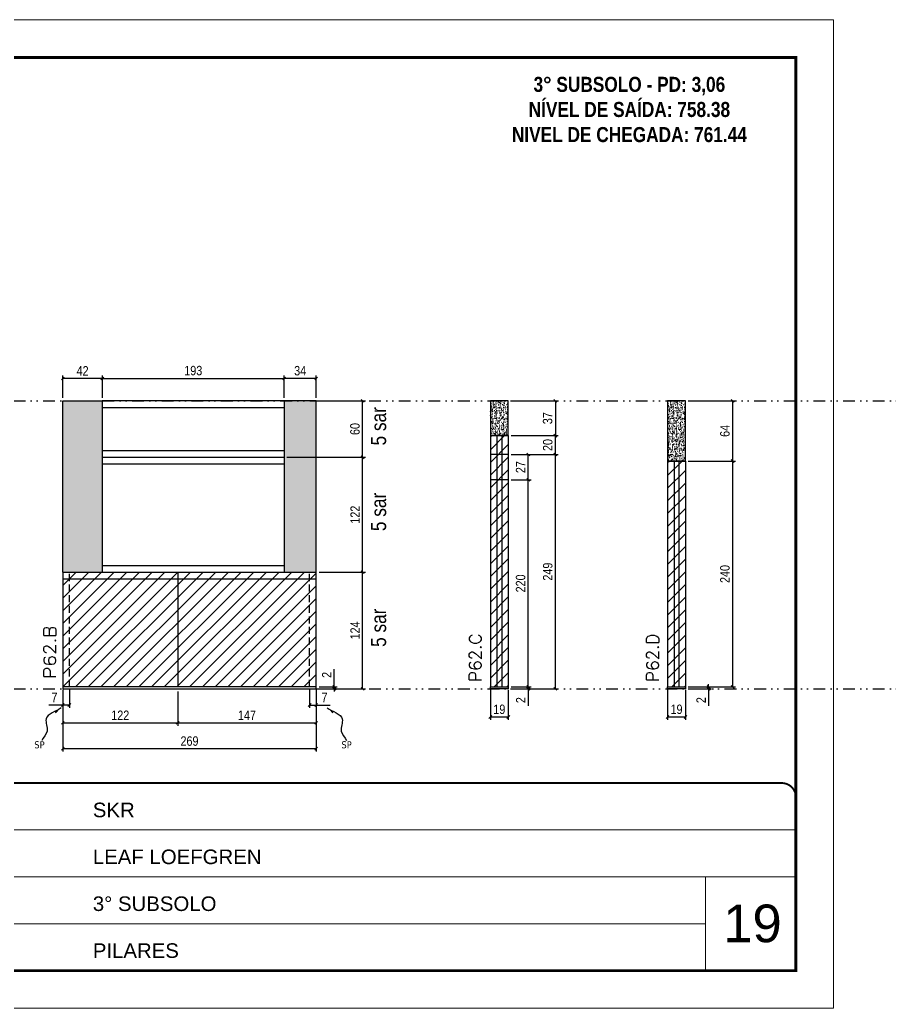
# Model space of a CAD drawing. Header units: millimetres. Extents: x 13777 to 27878, y -21631 to 6985.
# Drawn here: x 18218 to 19142, y 1340 to 2390 of the extents above; entities that cross this region are included whole.
import ezdxf

# ---------------------------------------------------------------- set-up
doc = ezdxf.new("R2010")
doc.units = ezdxf.units.MM
for name, pattern in [('CONTINUO', [0]), ('DASHED', [0.75, 0.5, -0.25]), ('DIVIDE2', [0.625, 0.25, -0.125, 0, -0.125, 0, -0.125]), ('HIDDEN', [0.375, 0.25, -0.125])]:
    doc.linetypes.add(name, pattern=pattern)
for name, color, linetype, lineweight in [('CARIMBO', 255, 'Continuous', 9), ('Folhas', 255, 'Continuous', 9), ('Hachura', 251, 'Continuous', 9), ('SARRAFO DE PRESSAO', 251, 'DASHED', 9), ('Texto Seção', 7, 'Continuous', 15)]:
    doc.layers.add(name, color=color, linetype=linetype, lineweight=lineweight)
for name, color, linetype in [('COTA', 241, 'Continuous'), ('NOMENCLATURA', 7, 'Continuous'), ('Nível', 160, 'Continuous'), ('Painéis', 200, 'Continuous'), ('SARR_2.2x7', 40, 'Continuous'), ('Sarrafo de Pressão', 42, 'HIDDEN'), ('texto', 7, 'Continuous')]:
    doc.layers.add(name, color=color, linetype=linetype)
doc.styles.add('ARIAL', font='arial.ttf')
doc.styles.add('ARIAL_NARROW', font='ARIALN.TTF', dxfattribs={"height": 0.2})
doc.styles.add('COTA TECNICA', font='techl___.ttf', dxfattribs={"height": 10})
doc.styles.add('COTA TECNICA-50', font='techl___.ttf', dxfattribs={"height": 10})
doc.styles.add('REGUA-120', font='ROMANS.shx', dxfattribs={"height": 15})
doc.styles.add('ROMANC', font='techb___.ttf', dxfattribs={"height": 2.5})
doc.styles.get("Standard").update_dxf_attribs({"font": 'arial.ttf'})
doc.styles.add('Tecnologia', font='')
doc.styles.get('Tecnologia').set_extended_font_data('Forgotten Futurist')
doc.dimstyles.new('COTA PAINEL-50', dxfattribs={"dimtxt": 10, "dimasz": 3, "dimexe": 3, "dimexo": 3, "dimgap": 3, "dimtad": 1, "dimdec": 1, "dimzin": 12, "dimdsep": 46, "dimtxsty": 'COTA TECNICA-50', "dimblk1": 'OBLIQUE', "dimblk2": 'OBLIQUE', "dimsah": 1, "dimcen": 0.9, "dimclrd": 4, "dimclre": 4, "dimclrt": 240, "dimadec": 1, "dimazin": 3, "dimtfac": 1, "dimtdec": 1, "dimtmove": 0, "dimatfit": 3, "dimfxl": 1, "dimtolj": 1, "dimtzin": 12, "dimarcsym": 0})
doc.dimstyles.new('PAINEL', dxfattribs={"dimtxt": 10, "dimasz": 3, "dimexe": 3, "dimexo": 3, "dimgap": 3, "dimtad": 1, "dimdec": 1, "dimzin": 12, "dimdsep": 46, "dimtxsty": 'COTA TECNICA', "dimblk1": 'OBLIQUE', "dimblk2": 'OBLIQUE', "dimsah": 1, "dimcen": 0.9, "dimclrd": 4, "dimclre": 4, "dimclrt": 240, "dimadec": 1, "dimazin": 3, "dimtfac": 1, "dimtdec": 1, "dimtmove": 0, "dimatfit": 3, "dimfxl": 1, "dimtolj": 1, "dimtzin": 12, "dimarcsym": 0})
doc.dimstyles.get("Standard").update_dxf_attribs({"dimtxt": 0.18, "dimasz": 0.18, "dimexe": 0.18, "dimexo": 0.0625, "dimgap": 0.09, "dimtad": 0, "dimtih": 1, "dimtoh": 1, "dimdec": 4, "dimzin": 0, "dimdsep": 46, "dimtxsty": 'Standard', "dimcen": 0.09, "dimadec": 0, "dimazin": 0, "dimtfac": 1, "dimtdec": 4, "dimtofl": 0, "dimtmove": 0, "dimatfit": 3, "dimfxl": 1, "dimtolj": 1, "dimtzin": 0, "dimarcsym": 0})

# ---------------------------------------------------------------- blocks, each defined once
blk = doc.blocks.new('9999999999')
at = {"color": 30, "linetype": 'CONTINUO'}
for p, q in [((98564.6, 34230.2), (98564.6, 34429.4)), ((98564.6, 34379.6), (99584, 34379.6)), ((98564.6, 34329.8), (99488, 34329.8)), ((99584, 34329.8), (99488, 34329.8)), ((99488, 34329.8), (99488, 34230.2)), ((98564.6, 34280), (99488, 34280))]:
    blk.add_line(p, q, dxfattribs=at)
at = {"color": 30, "linetype": 'CONTINUO', "const_width": 2}
blk.add_lwpolyline([(99584, 34230.2), (99584, 34414.4, 0.414214), (99569, 34429.4), (98229, 34429.4, 0.414214), (98214, 34414.4), (98214, 34245.2, 0.414214), (98229, 34230.2), (99584, 34230.2)], format="xyb", dxfattribs=at)
at = {"layer": 'Folhas'}
blk.add_lwpolyline([(98139, 34190.2), (99624, 34190.2), (99624, 35240.2), (98139, 35240.2)], close=True, dxfattribs=at)
at = {"layer": 'Folhas', "color": 30, "const_width": 3}
blk.add_lwpolyline([(98214, 34230.2), (99584, 34230.2), (99584, 35200.2), (98214, 35200.2)], close=True, dxfattribs=at)
at = {"color": 7, "linetype": 'Continuous', "ltscale": 5, "style": 'ARIAL'}
for s, height, p in [('SKR', 15.48, (98837.7, 34393.1)), ('LEAF LOEFGREN', 15.483, (98837.7, 34343.3)), ('3° SUBSOLO', 15.48, (98837.7, 34293.5)), ('NOVA SISTEMAS CONSTRUTIVOS', 11.059, (98263.2, 34267.2)), ('PILARES', 15.48, (98837.7, 34243.7))]:
    blk.add_text(s, height=height, dxfattribs=at).set_placement(p)
at = {"layer": 'Folhas', "color": 7, "style": 'Tecnologia', "width": 1.5}
for s, p in [('CLIENTE:', (98573.7, 34397.2)), ('OBRA:', (98573.7, 34347.3)), ('PAVIMENTO:', (98573.7, 34297.5)), ('PROJETO:', (98573.7, 34247.7))]:
    blk.add_text(s, height=14, dxfattribs=at).set_placement(p)
blk = doc.blocks.new('_Oblique')
at = {"color": 0, "linetype": 'ByBlock', "lineweight": -2}
blk.add_line((-0.5, -0.5), (0.5, 0.5), dxfattribs=at)
blk = doc.blocks.new('*D1375')
at = {"layer": 'COTA', "color": 4, "lineweight": -2, "transparency": 16777216}
for p, q in [((18263.8, 1678.7), (18263.8, 1613.1)), ((18532.8, 1678.7), (18532.8, 1613.1)), ((18532.8, 1616.1), (18263.8, 1616.1))]:
    blk.add_line(p, q, dxfattribs=at)
at = {"layer": 'Defpoints', "color": 0, "transparency": 16777216}
for p in [(18263.8, 1681.7), (18532.8, 1681.7), (18263.8, 1616.1)]:
    blk.add_point(p, dxfattribs=at)
at = {"layer": 'COTA', "color": 4, "lineweight": -2, "transparency": 16777216, "xscale": 3, "yscale": 3, "zscale": 3, "rotation": 180}
blk.add_blockref('_Oblique', (18263.8, 1616.1), dxfattribs=at)
at = {"layer": 'COTA', "color": 4, "lineweight": -2, "transparency": 16777216, "xscale": 3, "yscale": 3, "zscale": 3}
blk.add_blockref('_Oblique', (18532.8, 1616.1), dxfattribs=at)
at = {"layer": 'COTA', "color": 240, "transparency": 16777216, "insert": (18398.3, 1624.2), "char_height": 10, "attachment_point": 5, "style": 'COTA TECNICA'}
blk.add_mtext('\\A1;269', dxfattribs=at)
blk = doc.blocks.new('*D1376')
at = {"layer": 'COTA', "color": 4, "lineweight": -2, "transparency": 16777216}
for p, q in [((18525.8, 1678.7), (18525.8, 1659.5)), ((18532.8, 1676.7), (18532.8, 1659.5)), ((18525.8, 1662.5), (18532.8, 1662.5)), ((18532.8, 1662.5), (18547.5, 1662.5))]:
    blk.add_line(p, q, dxfattribs=at)
at = {"layer": 'Defpoints', "color": 0, "transparency": 16777216}
for p in [(18525.8, 1681.7), (18532.8, 1679.7), (18532.8, 1662.5)]:
    blk.add_point(p, dxfattribs=at)
at = {"layer": 'COTA', "color": 4, "lineweight": -2, "transparency": 16777216, "xscale": 3, "yscale": 3, "zscale": 3, "rotation": 180}
blk.add_blockref('_Oblique', (18525.8, 1662.5), dxfattribs=at)
at = {"layer": 'COTA', "color": 4, "lineweight": -2, "transparency": 16777216, "xscale": 3, "yscale": 3, "zscale": 3}
blk.add_blockref('_Oblique', (18532.8, 1662.5), dxfattribs=at)
at = {"layer": 'COTA', "color": 240, "transparency": 16777216, "insert": (18541.6, 1670.5), "char_height": 10, "attachment_point": 5, "style": 'COTA TECNICA-50'}
blk.add_mtext('\\A1;7', dxfattribs=at)
blk = doc.blocks.new('*D1377')
at = {"layer": 'COTA', "color": 4, "lineweight": -2, "transparency": 16777216}
for p, q in [((18263.8, 1676.7), (18263.8, 1659.5)), ((18270.8, 1678.7), (18270.8, 1659.5)), ((18263.8, 1662.5), (18249, 1662.5)), ((18270.8, 1662.5), (18263.8, 1662.5))]:
    blk.add_line(p, q, dxfattribs=at)
at = {"layer": 'Defpoints', "color": 0, "transparency": 16777216}
for p in [(18270.8, 1681.7), (18263.8, 1679.7), (18263.8, 1662.5)]:
    blk.add_point(p, dxfattribs=at)
at = {"layer": 'COTA', "color": 4, "lineweight": -2, "transparency": 16777216, "xscale": 3, "yscale": 3, "zscale": 3, "rotation": 180}
blk.add_blockref('_Oblique', (18263.8, 1662.5), dxfattribs=at)
at = {"layer": 'COTA', "color": 4, "lineweight": -2, "transparency": 16777216, "xscale": 3, "yscale": 3, "zscale": 3}
blk.add_blockref('_Oblique', (18270.8, 1662.5), dxfattribs=at)
at = {"layer": 'COTA', "color": 240, "transparency": 16777216, "insert": (18254.9, 1670.5), "char_height": 10, "attachment_point": 5, "style": 'COTA TECNICA-50'}
blk.add_mtext('\\A1;7', dxfattribs=at)
blk = doc.blocks.new('*D1378')
at = {"layer": 'COTA', "color": 4, "lineweight": -2, "transparency": 16777216}
for p, q in [((18552, 1681.7), (18552, 1700.5)), ((18535.8, 1681.7), (18555, 1681.7)), ((18552, 1679.7), (18552, 1681.7)), ((18535.8, 1679.7), (18555, 1679.7)), ((18552, 1679.7), (18552, 1676.7))]:
    blk.add_line(p, q, dxfattribs=at)
at = {"layer": 'Defpoints', "color": 0, "transparency": 16777216}
for p in [(18532.8, 1681.7), (18532.8, 1679.7), (18552, 1679.7)]:
    blk.add_point(p, dxfattribs=at)
at = {"layer": 'COTA', "color": 4, "lineweight": -2, "transparency": 16777216, "xscale": 3, "yscale": 3, "zscale": 3}
for p, rotation in [((18552, 1681.7), 270), ((18552, 1679.7), 90)]:
    blk.add_blockref('_Oblique', p, dxfattribs=dict(at, rotation=rotation))
at = {"layer": 'COTA', "color": 240, "transparency": 16777216, "insert": (18544, 1694.5), "char_height": 10, "attachment_point": 5, "rotation": 90, "style": 'COTA TECNICA-50'}
blk.add_mtext('\\A1;2', dxfattribs=at)
blk = doc.blocks.new('*D1392')
at = {"layer": 'COTA', "color": 4, "linetype": 'ByBlock', "lineweight": -2, "transparency": 16777216}
for p, q in [((18535.8, 1803.7), (18585.1, 1803.7)), ((18582.1, 1679.7), (18582.1, 1803.7)), ((18535.8, 1679.7), (18585.1, 1679.7))]:
    blk.add_line(p, q, dxfattribs=at)
at = {"layer": 'Defpoints', "color": 0, "linetype": 'ByBlock', "transparency": 16777216}
for p in [(18532.8, 1803.7), (18582.1, 1803.7), (18532.8, 1679.7)]:
    blk.add_point(p, dxfattribs=at)
at = {"layer": 'COTA', "color": 4, "linetype": 'ByBlock', "lineweight": -2, "transparency": 16777216, "xscale": 3, "yscale": 3, "zscale": 3}
for p, rotation in [((18582.1, 1803.7), 90), ((18582.1, 1679.7), 270)]:
    blk.add_blockref('_Oblique', p, dxfattribs=dict(at, rotation=rotation))
at = {"layer": 'COTA', "color": 240, "linetype": 'ByBlock', "transparency": 16777216, "insert": (18574.1, 1741.7), "char_height": 10, "attachment_point": 5, "rotation": 90, "style": 'COTA TECNICA'}
blk.add_mtext('\\A1;124', dxfattribs=at)
blk = doc.blocks.new('*D1393')
at = {"layer": 'COTA', "color": 4, "linetype": 'ByBlock', "lineweight": -2, "transparency": 16777216}
for p, q in [((18535.8, 1803.7), (18585.1, 1803.7)), ((18582.1, 1679.7), (18582.1, 1803.7)), ((18535.8, 1679.7), (18585.1, 1679.7))]:
    blk.add_line(p, q, dxfattribs=at)
at = {"layer": 'Defpoints', "color": 0, "linetype": 'ByBlock', "transparency": 16777216}
for p in [(18532.8, 1803.7), (18582.1, 1803.7), (18532.8, 1679.7)]:
    blk.add_point(p, dxfattribs=at)
at = {"layer": 'COTA', "color": 4, "linetype": 'ByBlock', "lineweight": -2, "transparency": 16777216, "xscale": 3, "yscale": 3, "zscale": 3}
for p, rotation in [((18582.1, 1803.7), 90), ((18582.1, 1679.7), 270)]:
    blk.add_blockref('_Oblique', p, dxfattribs=dict(at, rotation=rotation))
at = {"layer": 'COTA', "color": 240, "linetype": 'ByBlock', "transparency": 16777216, "insert": (18574.1, 1741.7), "char_height": 10, "attachment_point": 5, "rotation": 90, "style": 'COTA TECNICA'}
blk.add_mtext('\\A1;124', dxfattribs=at)
blk = doc.blocks.new('*D1394')
at = {"layer": 'COTA', "color": 4, "lineweight": -2, "transparency": 16777216}
for p, q in [((18385.8, 1676.7), (18385.8, 1640.5)), ((18532.8, 1676.7), (18532.8, 1640.5)), ((18385.8, 1643.5), (18532.8, 1643.5))]:
    blk.add_line(p, q, dxfattribs=at)
at = {"layer": 'Defpoints', "color": 0, "transparency": 16777216}
for p in [(18385.8, 1679.7), (18532.8, 1679.7), (18532.8, 1643.5)]:
    blk.add_point(p, dxfattribs=at)
at = {"layer": 'COTA', "color": 4, "lineweight": -2, "transparency": 16777216, "xscale": 3, "yscale": 3, "zscale": 3, "rotation": 180}
blk.add_blockref('_Oblique', (18385.8, 1643.5), dxfattribs=at)
at = {"layer": 'COTA', "color": 4, "lineweight": -2, "transparency": 16777216, "xscale": 3, "yscale": 3, "zscale": 3}
blk.add_blockref('_Oblique', (18532.8, 1643.5), dxfattribs=at)
at = {"layer": 'COTA', "color": 240, "transparency": 16777216, "insert": (18459.3, 1651.6), "char_height": 10, "attachment_point": 5, "style": 'COTA TECNICA'}
blk.add_mtext('\\A1;147', dxfattribs=at)
blk = doc.blocks.new('*D1395')
at = {"layer": 'COTA', "color": 4, "lineweight": -2, "transparency": 16777216}
for p, q in [((18263.8, 1676.7), (18263.8, 1640.5)), ((18385.8, 1676.7), (18385.8, 1640.5)), ((18263.8, 1643.5), (18385.8, 1643.5))]:
    blk.add_line(p, q, dxfattribs=at)
at = {"layer": 'Defpoints', "color": 0, "transparency": 16777216}
for p in [(18263.8, 1679.7), (18385.8, 1679.7), (18385.8, 1643.5)]:
    blk.add_point(p, dxfattribs=at)
at = {"layer": 'COTA', "color": 4, "lineweight": -2, "transparency": 16777216, "xscale": 3, "yscale": 3, "zscale": 3, "rotation": 180}
blk.add_blockref('_Oblique', (18263.8, 1643.5), dxfattribs=at)
at = {"layer": 'COTA', "color": 4, "lineweight": -2, "transparency": 16777216, "xscale": 3, "yscale": 3, "zscale": 3}
blk.add_blockref('_Oblique', (18385.8, 1643.5), dxfattribs=at)
at = {"layer": 'COTA', "color": 240, "transparency": 16777216, "insert": (18324.8, 1651.6), "char_height": 10, "attachment_point": 5, "style": 'COTA TECNICA'}
blk.add_mtext('\\A1;122', dxfattribs=at)
blk = doc.blocks.new('*D1379')
at = {"layer": 'COTA', "color": 4, "lineweight": -2, "transparency": 16777216}
for p, q in [((18717.7, 1678.7), (18717.7, 1646.8)), ((18736.7, 1678.7), (18736.7, 1646.8)), ((18717.7, 1649.8), (18736.7, 1649.8))]:
    blk.add_line(p, q, dxfattribs=at)
at = {"layer": 'Defpoints', "color": 0, "transparency": 16777216}
for p in [(18717.7, 1681.7), (18736.7, 1681.7), (18736.7, 1649.8)]:
    blk.add_point(p, dxfattribs=at)
at = {"layer": 'COTA', "color": 4, "lineweight": -2, "transparency": 16777216, "xscale": 3, "yscale": 3, "zscale": 3, "rotation": 180}
blk.add_blockref('_Oblique', (18717.7, 1649.8), dxfattribs=at)
at = {"layer": 'COTA', "color": 4, "lineweight": -2, "transparency": 16777216, "xscale": 3, "yscale": 3, "zscale": 3}
blk.add_blockref('_Oblique', (18736.7, 1649.8), dxfattribs=at)
at = {"layer": 'COTA', "color": 240, "transparency": 16777216, "insert": (18727.2, 1657.9), "char_height": 10, "attachment_point": 5, "style": 'COTA TECNICA'}
blk.add_mtext('\\A1;19', dxfattribs=at)
blk = doc.blocks.new('*D1380')
at = {"layer": 'COTA', "color": 4, "lineweight": -2, "transparency": 16777216}
for p, q in [((18739.7, 1681.7), (18760.9, 1681.7)), ((18757.9, 1681.7), (18757.9, 1684.7)), ((18757.9, 1681.7), (18757.9, 1679.7)), ((18739.7, 1679.7), (18760.9, 1679.7)), ((18757.9, 1679.7), (18757.9, 1661.6))]:
    blk.add_line(p, q, dxfattribs=at)
at = {"layer": 'Defpoints', "color": 0, "transparency": 16777216}
for p in [(18736.7, 1681.7), (18757.9, 1681.7), (18736.7, 1679.7)]:
    blk.add_point(p, dxfattribs=at)
at = {"layer": 'COTA', "color": 4, "lineweight": -2, "transparency": 16777216, "xscale": 3, "yscale": 3, "zscale": 3}
for p, rotation in [((18757.9, 1681.7), 270), ((18757.9, 1679.7), 90)]:
    blk.add_blockref('_Oblique', p, dxfattribs=dict(at, rotation=rotation))
at = {"layer": 'COTA', "color": 240, "transparency": 16777216, "insert": (18749.9, 1667.7), "char_height": 10, "attachment_point": 5, "rotation": 90, "style": 'COTA TECNICA-50'}
blk.add_mtext('\\A1;2', dxfattribs=at)
blk = doc.blocks.new('*D1396')
at = {"layer": 'COTA', "color": 4, "linetype": 'ByBlock', "lineweight": -2, "transparency": 16777216}
for p, q in [((18739.7, 1985.7), (18789.7, 1985.7)), ((18786.7, 1985.7), (18786.7, 1948.7)), ((18739.7, 1948.7), (18789.7, 1948.7))]:
    blk.add_line(p, q, dxfattribs=at)
at = {"layer": 'Defpoints', "color": 0, "linetype": 'ByBlock', "transparency": 16777216}
for p in [(18736.7, 1985.7), (18736.7, 1948.7), (18786.7, 1948.7)]:
    blk.add_point(p, dxfattribs=at)
at = {"layer": 'COTA', "color": 4, "linetype": 'ByBlock', "lineweight": -2, "transparency": 16777216, "xscale": 3, "yscale": 3, "zscale": 3}
for p, rotation in [((18786.7, 1985.7), 90), ((18786.7, 1948.7), 270)]:
    blk.add_blockref('_Oblique', p, dxfattribs=dict(at, rotation=rotation))
at = {"layer": 'COTA', "color": 240, "linetype": 'ByBlock', "transparency": 16777216, "insert": (18778.5, 1967.2), "char_height": 10, "attachment_point": 5, "rotation": 90, "style": 'COTA TECNICA'}
blk.add_mtext('\\A1;37', dxfattribs=at)
blk = doc.blocks.new('*D1381')
at = {"layer": 'COTA', "color": 4, "lineweight": -2, "transparency": 16777216}
for p, q in [((18739.7, 1928.7), (18789.7, 1928.7)), ((18786.7, 1679.7), (18786.7, 1928.7)), ((18739.7, 1679.7), (18789.7, 1679.7))]:
    blk.add_line(p, q, dxfattribs=at)
at = {"layer": 'Defpoints', "color": 0, "transparency": 16777216}
for p in [(18736.7, 1928.7), (18786.7, 1928.7), (18736.7, 1679.7)]:
    blk.add_point(p, dxfattribs=at)
at = {"layer": 'COTA', "color": 4, "lineweight": -2, "transparency": 16777216, "xscale": 3, "yscale": 3, "zscale": 3}
for p, rotation in [((18786.7, 1928.7), 90), ((18786.7, 1679.7), 270)]:
    blk.add_blockref('_Oblique', p, dxfattribs=dict(at, rotation=rotation))
at = {"layer": 'COTA', "color": 240, "transparency": 16777216, "insert": (18778.6, 1804.2), "char_height": 10, "attachment_point": 5, "rotation": 90, "style": 'COTA TECNICA-50'}
blk.add_mtext('\\A1;249', dxfattribs=at)
blk = doc.blocks.new('*D1382')
at = {"layer": 'COTA', "color": 4, "lineweight": -2, "transparency": 16777216}
for p, q in [((18905.8, 1678.7), (18905.8, 1646.8)), ((18924.8, 1678.7), (18924.8, 1646.8)), ((18905.8, 1649.8), (18924.8, 1649.8))]:
    blk.add_line(p, q, dxfattribs=at)
at = {"layer": 'Defpoints', "color": 0, "transparency": 16777216}
for p in [(18905.8, 1681.7), (18924.8, 1681.7), (18924.8, 1649.8)]:
    blk.add_point(p, dxfattribs=at)
at = {"layer": 'COTA', "color": 4, "lineweight": -2, "transparency": 16777216, "xscale": 3, "yscale": 3, "zscale": 3, "rotation": 180}
blk.add_blockref('_Oblique', (18905.8, 1649.8), dxfattribs=at)
at = {"layer": 'COTA', "color": 4, "lineweight": -2, "transparency": 16777216, "xscale": 3, "yscale": 3, "zscale": 3}
blk.add_blockref('_Oblique', (18924.8, 1649.8), dxfattribs=at)
at = {"layer": 'COTA', "color": 240, "transparency": 16777216, "insert": (18915.3, 1657.9), "char_height": 10, "attachment_point": 5, "style": 'COTA TECNICA'}
blk.add_mtext('\\A1;19', dxfattribs=at)
blk = doc.blocks.new('*D1383')
at = {"layer": 'COTA', "color": 4, "lineweight": -2, "transparency": 16777216}
for p, q in [((18927.8, 1681.7), (18952.4, 1681.7)), ((18949.4, 1681.7), (18949.4, 1684.7)), ((18949.4, 1681.7), (18949.4, 1679.7)), ((18927.8, 1679.7), (18952.4, 1679.7)), ((18949.4, 1679.7), (18949.4, 1661.6))]:
    blk.add_line(p, q, dxfattribs=at)
at = {"layer": 'Defpoints', "color": 0, "transparency": 16777216}
for p in [(18924.8, 1681.7), (18949.4, 1681.7), (18924.8, 1679.7)]:
    blk.add_point(p, dxfattribs=at)
at = {"layer": 'COTA', "color": 4, "lineweight": -2, "transparency": 16777216, "xscale": 3, "yscale": 3, "zscale": 3}
for p, rotation in [((18949.4, 1681.7), 270), ((18949.4, 1679.7), 90)]:
    blk.add_blockref('_Oblique', p, dxfattribs=dict(at, rotation=rotation))
at = {"layer": 'COTA', "color": 240, "transparency": 16777216, "insert": (18941.4, 1667.7), "char_height": 10, "attachment_point": 5, "rotation": 90, "style": 'COTA TECNICA-50'}
blk.add_mtext('\\A1;2', dxfattribs=at)
blk = doc.blocks.new('*D1397')
at = {"layer": 'COTA', "color": 4, "linetype": 'ByBlock', "lineweight": -2, "transparency": 16777216}
for p, q in [((18927.8, 1985.7), (18977.8, 1985.7)), ((18974.8, 1985.7), (18974.8, 1921.7)), ((18927.8, 1921.7), (18977.8, 1921.7))]:
    blk.add_line(p, q, dxfattribs=at)
at = {"layer": 'Defpoints', "color": 0, "linetype": 'ByBlock', "transparency": 16777216}
for p in [(18924.8, 1985.7), (18924.8, 1921.7), (18974.8, 1921.7)]:
    blk.add_point(p, dxfattribs=at)
at = {"layer": 'COTA', "color": 4, "linetype": 'ByBlock', "lineweight": -2, "transparency": 16777216, "xscale": 3, "yscale": 3, "zscale": 3}
for p, rotation in [((18974.8, 1985.7), 90), ((18974.8, 1921.7), 270)]:
    blk.add_blockref('_Oblique', p, dxfattribs=dict(at, rotation=rotation))
at = {"layer": 'COTA', "color": 240, "linetype": 'ByBlock', "transparency": 16777216, "insert": (18966.7, 1953.7), "char_height": 10, "attachment_point": 5, "rotation": 90, "style": 'COTA TECNICA'}
blk.add_mtext('\\A1;64', dxfattribs=at)
blk = doc.blocks.new('*D1398')
at = {"layer": 'COTA', "color": 4, "lineweight": -2, "transparency": 16777216}
for p, q in [((18927.8, 1921.7), (18977.8, 1921.7)), ((18974.8, 1921.7), (18974.8, 1681.7)), ((18927.8, 1681.7), (18977.8, 1681.7))]:
    blk.add_line(p, q, dxfattribs=at)
at = {"layer": 'Defpoints', "color": 0, "transparency": 16777216}
for p in [(18924.8, 1921.7), (18924.8, 1681.7), (18974.8, 1681.7)]:
    blk.add_point(p, dxfattribs=at)
at = {"layer": 'COTA', "color": 4, "lineweight": -2, "transparency": 16777216, "xscale": 3, "yscale": 3, "zscale": 3}
for p, rotation in [((18974.8, 1921.7), 90), ((18974.8, 1681.7), 270)]:
    blk.add_blockref('_Oblique', p, dxfattribs=dict(at, rotation=rotation))
at = {"layer": 'COTA', "color": 240, "transparency": 16777216, "insert": (18966.7, 1801.7), "char_height": 10, "attachment_point": 5, "rotation": 90, "style": 'COTA TECNICA'}
blk.add_mtext('\\A1;240', dxfattribs=at)
blk = doc.blocks.new('*D1402')
at = {"layer": 'COTA', "color": 4, "lineweight": -2, "transparency": 16777216}
for p, q in [((18501.8, 1925.7), (18585.1, 1925.7)), ((18582.1, 1803.7), (18582.1, 1925.7)), ((18535.8, 1803.7), (18585.1, 1803.7))]:
    blk.add_line(p, q, dxfattribs=at)
at = {"layer": 'Defpoints', "color": 0, "transparency": 16777216}
for p in [(18498.8, 1925.7), (18582.1, 1925.7), (18532.8, 1803.7)]:
    blk.add_point(p, dxfattribs=at)
at = {"layer": 'COTA', "color": 4, "lineweight": -2, "transparency": 16777216, "xscale": 3, "yscale": 3, "zscale": 3}
for p, rotation in [((18582.1, 1925.7), 90), ((18582.1, 1803.7), 270)]:
    blk.add_blockref('_Oblique', p, dxfattribs=dict(at, rotation=rotation))
at = {"layer": 'COTA', "color": 240, "transparency": 16777216, "insert": (18574.1, 1864.7), "char_height": 10, "attachment_point": 5, "rotation": 90, "style": 'COTA TECNICA'}
blk.add_mtext('\\A1;122', dxfattribs=at)
blk = doc.blocks.new('*D1403')
at = {"layer": 'COTA', "color": 4, "lineweight": -2, "transparency": 16777216}
for p, q in [((18535.8, 1985.7), (18585.1, 1985.7)), ((18582.1, 1925.7), (18582.1, 1985.7)), ((18501.8, 1925.7), (18585.1, 1925.7))]:
    blk.add_line(p, q, dxfattribs=at)
at = {"layer": 'Defpoints', "color": 0, "transparency": 16777216}
for p in [(18532.8, 1985.7), (18582.1, 1985.7), (18498.8, 1925.7)]:
    blk.add_point(p, dxfattribs=at)
at = {"layer": 'COTA', "color": 4, "lineweight": -2, "transparency": 16777216, "xscale": 3, "yscale": 3, "zscale": 3}
for p, rotation in [((18582.1, 1985.7), 90), ((18582.1, 1925.7), 270)]:
    blk.add_blockref('_Oblique', p, dxfattribs=dict(at, rotation=rotation))
at = {"layer": 'COTA', "color": 240, "transparency": 16777216, "insert": (18574, 1955.7), "char_height": 10, "attachment_point": 5, "rotation": 90, "style": 'COTA TECNICA'}
blk.add_mtext('\\A1;60', dxfattribs=at)
blk = doc.blocks.new('*D1404')
at = {"layer": 'COTA', "color": 4, "lineweight": -2, "transparency": 16777216}
for p, q in [((18263.8, 1988.7), (18263.8, 2012.4)), ((18305.8, 2009.4), (18263.8, 2009.4)), ((18305.8, 1988.7), (18305.8, 2012.4))]:
    blk.add_line(p, q, dxfattribs=at)
at = {"layer": 'Defpoints', "color": 0, "transparency": 16777216}
for p in [(18263.8, 2009.4), (18263.8, 1985.7), (18305.8, 1985.7)]:
    blk.add_point(p, dxfattribs=at)
at = {"layer": 'COTA', "color": 4, "lineweight": -2, "transparency": 16777216, "xscale": 3, "yscale": 3, "zscale": 3, "rotation": 180}
blk.add_blockref('_Oblique', (18263.8, 2009.4), dxfattribs=at)
at = {"layer": 'COTA', "color": 4, "lineweight": -2, "transparency": 16777216, "xscale": 3, "yscale": 3, "zscale": 3}
blk.add_blockref('_Oblique', (18305.8, 2009.4), dxfattribs=at)
at = {"layer": 'COTA', "color": 240, "transparency": 16777216, "insert": (18284.8, 2017.5), "char_height": 10, "attachment_point": 5, "style": 'COTA TECNICA'}
blk.add_mtext('\\A1;42', dxfattribs=at)
blk = doc.blocks.new('*D1405')
at = {"layer": 'COTA', "color": 4, "lineweight": -2, "transparency": 16777216}
for p, q in [((18305.8, 1988.7), (18305.8, 2012.4)), ((18305.8, 2009.4), (18498.8, 2009.4)), ((18498.8, 1988.7), (18498.8, 2012.4))]:
    blk.add_line(p, q, dxfattribs=at)
at = {"layer": 'Defpoints', "color": 0, "transparency": 16777216}
for p in [(18498.8, 2009.4), (18305.8, 1985.7), (18498.8, 1985.7)]:
    blk.add_point(p, dxfattribs=at)
at = {"layer": 'COTA', "color": 4, "lineweight": -2, "transparency": 16777216, "xscale": 3, "yscale": 3, "zscale": 3, "rotation": 180}
blk.add_blockref('_Oblique', (18305.8, 2009.4), dxfattribs=at)
at = {"layer": 'COTA', "color": 4, "lineweight": -2, "transparency": 16777216, "xscale": 3, "yscale": 3, "zscale": 3}
blk.add_blockref('_Oblique', (18498.8, 2009.4), dxfattribs=at)
at = {"layer": 'COTA', "color": 240, "transparency": 16777216, "insert": (18402.3, 2017.7), "char_height": 10, "attachment_point": 5, "style": 'COTA TECNICA'}
blk.add_mtext('\\A1;193', dxfattribs=at)
blk = doc.blocks.new('*D1406')
at = {"layer": 'COTA', "color": 4, "lineweight": -2, "transparency": 16777216}
for p, q in [((18498.8, 1988.7), (18498.8, 2012.4)), ((18532.8, 2009.4), (18498.8, 2009.4)), ((18532.8, 1988.7), (18532.8, 2012.4))]:
    blk.add_line(p, q, dxfattribs=at)
at = {"layer": 'Defpoints', "color": 0, "transparency": 16777216}
for p in [(18498.8, 2009.4), (18498.8, 1985.7), (18532.8, 1985.7)]:
    blk.add_point(p, dxfattribs=at)
at = {"layer": 'COTA', "color": 4, "lineweight": -2, "transparency": 16777216, "xscale": 3, "yscale": 3, "zscale": 3, "rotation": 180}
blk.add_blockref('_Oblique', (18498.8, 2009.4), dxfattribs=at)
at = {"layer": 'COTA', "color": 4, "lineweight": -2, "transparency": 16777216, "xscale": 3, "yscale": 3, "zscale": 3}
blk.add_blockref('_Oblique', (18532.8, 2009.4), dxfattribs=at)
at = {"layer": 'COTA', "color": 240, "transparency": 16777216, "insert": (18515.8, 2017.6), "char_height": 10, "attachment_point": 5, "style": 'COTA TECNICA'}
blk.add_mtext('\\A1;34', dxfattribs=at)
blk = doc.blocks.new('*D2321')
at = {"layer": 'COTA', "color": 4, "lineweight": -2, "transparency": 16777216}
for p, q in [((18739.7, 1948.7), (18789.7, 1948.7)), ((18786.7, 1928.7), (18786.7, 1948.7)), ((18739.7, 1928.7), (18789.7, 1928.7))]:
    blk.add_line(p, q, dxfattribs=at)
at = {"layer": 'Defpoints', "color": 0, "transparency": 16777216}
for p in [(18736.7, 1948.7), (18786.7, 1948.7), (18736.7, 1928.7)]:
    blk.add_point(p, dxfattribs=at)
at = {"layer": 'COTA', "color": 4, "lineweight": -2, "transparency": 16777216, "xscale": 3, "yscale": 3, "zscale": 3}
for p, rotation in [((18786.7, 1948.7), 90), ((18786.7, 1928.7), 270)]:
    blk.add_blockref('_Oblique', p, dxfattribs=dict(at, rotation=rotation))
at = {"layer": 'COTA', "color": 240, "transparency": 16777216, "insert": (18778.6, 1938.7), "char_height": 10, "attachment_point": 5, "rotation": 90, "style": 'COTA TECNICA'}
blk.add_mtext('\\A1;20', dxfattribs=at)
blk = doc.blocks.new('*D2322')
at = {"layer": 'COTA', "color": 4, "lineweight": -2, "transparency": 16777216}
for p, q in [((18739.7, 1901.7), (18760.9, 1901.7)), ((18757.9, 1681.7), (18757.9, 1901.7)), ((18739.7, 1681.7), (18760.9, 1681.7))]:
    blk.add_line(p, q, dxfattribs=at)
at = {"layer": 'Defpoints', "color": 0, "transparency": 16777216}
for p in [(18736.7, 1901.7), (18757.9, 1901.7), (18736.7, 1681.7)]:
    blk.add_point(p, dxfattribs=at)
at = {"layer": 'COTA', "color": 4, "lineweight": -2, "transparency": 16777216, "xscale": 3, "yscale": 3, "zscale": 3}
for p, rotation in [((18757.9, 1901.7), 90), ((18757.9, 1681.7), 270)]:
    blk.add_blockref('_Oblique', p, dxfattribs=dict(at, rotation=rotation))
at = {"layer": 'COTA', "color": 240, "transparency": 16777216, "insert": (18749.8, 1791.7), "char_height": 10, "attachment_point": 5, "rotation": 90, "style": 'COTA TECNICA'}
blk.add_mtext('\\A1;220', dxfattribs=at)
blk = doc.blocks.new('*D2323')
at = {"layer": 'COTA', "color": 4, "lineweight": -2, "transparency": 16777216}
for p, q in [((18739.7, 1928.7), (18760.9, 1928.7)), ((18757.9, 1901.7), (18757.9, 1928.7)), ((18739.7, 1901.7), (18760.9, 1901.7))]:
    blk.add_line(p, q, dxfattribs=at)
at = {"layer": 'Defpoints', "color": 0, "transparency": 16777216}
for p in [(18736.7, 1928.7), (18757.9, 1928.7), (18736.7, 1901.7)]:
    blk.add_point(p, dxfattribs=at)
at = {"layer": 'COTA', "color": 4, "lineweight": -2, "transparency": 16777216, "xscale": 3, "yscale": 3, "zscale": 3}
for p, rotation in [((18757.9, 1928.7), 90), ((18757.9, 1901.7), 270)]:
    blk.add_blockref('_Oblique', p, dxfattribs=dict(at, rotation=rotation))
at = {"layer": 'COTA', "color": 240, "transparency": 16777216, "insert": (18749.8, 1915.2), "char_height": 10, "attachment_point": 5, "rotation": 90, "style": 'COTA TECNICA'}
blk.add_mtext('\\A1;27', dxfattribs=at)

msp = doc.modelspace()

# ---------------------------------------------------------------- hatches: boundary and pattern name
at = {"layer": 'COTA'}
h = msp.add_hatch(dxfattribs=at)
h.set_pattern_fill('AR-CONC', color=256, scale=0.03)
h.paths.add_polyline_path([(18263.77, 1803.71), (18305.77, 1803.71), (18305.77, 1985.71), (18263.77, 1985.71)])
h.paths.add_polyline_path([(18532.77, 1985.71), (18498.77, 1985.71), (18498.77, 1803.71), (18532.77, 1803.71)])
h = msp.add_hatch(dxfattribs=at)
h.set_pattern_fill('AR-CONC', color=256, scale=0.03)
h.set_pattern_definition([(50, (3034.816, -2327.15), (5.4655401, -0.4781726), [0.5715, -6.2865]), (355, (3034.816, -2327.15), (-1.0573026, 5.7317054), [0.4572, -5.0292175]), (100.451445, (3035.2715, -2327.19), (4.4082374, 5.2535326), [0.4857003, -5.3427073]), (46.1842, (3034.816, -2325.626), (8.1323712, -1.2612698), [0.85725, -9.42975]), (96.63556, (3035.494, -2325.731), (7.122124, 7.4227837), [0.7285507, -8.0140682]), (351.18415, (3034.816, -2325.626), (7.122124, 7.4227837), [0.685799, -7.543792]), (21, (3035.578, -2326.007), (4.5484317, -3.067956), [0.5715, -6.2865]), (326, (3035.578, -2326.007), (1.8540609, 5.525639), [0.4572, -5.0292]), (71.451445, (3035.957, -2326.263), (6.4024926, 2.457683), [0.4857003, -5.3426981]), (37.5, (3034.816, -2327.1502), (0.0926581, 2.53665117), [0, -4.96824, 0, -5.1054, 0, -5.04825]), (7.5, (3034.816, -2327.1502), (2.00458988, 3.00541724), [0, -2.91084, 0, -4.85394, 0, -1.92405]), (327.5, (3033.1168, -2327.1502), (4.06771786, -0.17186232), [0, -1.905, 0, -5.9436, 0, -7.8867]), (317.5, (3032.3548, -2327.1502), (4.44387544, 0.7627947), [0, -2.4765, 0, -3.94716, 0, -5.6007])])
h.paths.add_polyline_path([(18736.68, 1985.71), (18717.68, 1985.71), (18717.68, 1948.71), (18736.68, 1948.71)])
h = msp.add_hatch(dxfattribs=at)
h.set_pattern_fill('AR-CONC', color=256, scale=0.03)
h.set_pattern_definition([(50, (3222.9614, -2327.15), (5.4655401, -0.4781726), [0.5715, -6.2865]), (355, (3222.9614, -2327.15), (-1.0573026, 5.7317054), [0.4572, -5.0292175]), (100.451445, (3223.417, -2327.19), (4.4082374, 5.2535326), [0.4857003, -5.3427073]), (46.1842, (3222.9614, -2325.626), (8.1323712, -1.2612698), [0.85725, -9.42975]), (96.63556, (3223.639, -2325.731), (7.122124, 7.4227837), [0.7285507, -8.0140682]), (351.18415, (3222.961, -2325.626), (7.122124, 7.4227837), [0.685799, -7.543792]), (21, (3223.7234, -2326.007), (4.5484317, -3.067956), [0.5715, -6.2865]), (326, (3223.7234, -2326.007), (1.8540609, 5.525639), [0.4572, -5.0292]), (71.451445, (3224.1024, -2326.263), (6.4024926, 2.457683), [0.4857003, -5.3426981]), (37.5, (3222.9614, -2327.1502), (0.0926581, 2.53665117), [0, -4.96824, 0, -5.1054, 0, -5.04825]), (7.5, (3222.9614, -2327.1502), (2.00458988, 3.00541724), [0, -2.91084, 0, -4.85394, 0, -1.92405]), (327.5, (3221.2621, -2327.1502), (4.06771786, -0.17186232), [0, -1.905, 0, -5.9436, 0, -7.8867]), (317.5, (3220.5, -2327.1502), (4.44387544, 0.7627947), [0, -2.4765, 0, -3.94716, 0, -5.6007])])
h.paths.add_polyline_path([(18924.83, 1985.71), (18905.83, 1985.71), (18905.83, 1921.69), (18924.83, 1921.69)])
at = {"layer": 'Hachura', "linetype": 'ByBlock'}
h = msp.add_hatch(dxfattribs=at)
h.set_pattern_fill('ANSI31', color=256, scale=3)
h.paths.add_polyline_path([(17919.91, 1921.71), (17797.91, 1921.71), (17797.91, 1803.71), (17919.91, 1803.71)])
h.paths.add_polyline_path([(17919.91, 1803.71), (18066.91, 1803.71), (18066.91, 1921.71), (17919.91, 1921.71)])
h.paths.add_polyline_path([(17919.91, 1803.71), (17919.91, 1681.71), (18066.91, 1681.71), (18066.91, 1803.71)])
h.paths.add_polyline_path([(17797.91, 1803.71), (17797.91, 1681.71), (17919.91, 1681.71), (17919.91, 1803.71)])
h.paths.add_polyline_path([(18385.77, 1681.71), (18385.77, 1803.71), (18263.77, 1803.71), (18263.77, 1681.71)])
h.paths.add_polyline_path([(18385.77, 1803.71), (18385.77, 1681.71), (18532.77, 1681.71), (18532.77, 1803.71)])
h.paths.add_polyline_path([(18736.68, 1948.71), (18717.68, 1948.71), (18717.68, 1681.71), (18736.68, 1681.71)])
h.paths.add_polyline_path([(18924.83, 1921.69), (18905.83, 1921.69), (18905.83, 1681.71), (18924.83, 1681.71)])

# ---------------------------------------------------------------- linework, layer by layer
at = {"layer": 'COTA'}
for p, q in [((18263.77, 1803.71), (18263.77, 1985.71)), ((18263.77, 1985.71), (18305.77, 1985.71)), ((18532.77, 1985.71), (18498.77, 1985.71)), ((18532.77, 1803.71), (18532.77, 1985.71))]:
    msp.add_line(p, q, dxfattribs=at)
at = {"layer": 'COTA', "linetype": 'ByBlock'}
for points in [[(18717.68, 1948.71), (18736.68, 1948.71), (18736.68, 1985.71), (18717.68, 1985.71)], [(18905.83, 1921.69), (18924.83, 1921.69), (18924.83, 1985.71), (18905.83, 1985.71)]]:
    msp.add_lwpolyline(points, close=True, dxfattribs=at)
at = {"layer": 'Nível', "color": 4, "linetype": 'DIVIDE2', "ltscale": 50}
for p, q in [((13777.11, 1985.71), (21531.15, 1985.71)), ((13777.11, 1679.71), (21531.15, 1679.71))]:
    msp.add_line(p, q, dxfattribs=at)
at = {"layer": 'Painéis'}
for p, q in [((18498.77, 1985.71), (18305.77, 1985.71)), ((18305.77, 1985.71), (18305.77, 1803.71)), ((18498.77, 1985.71), (18498.77, 1803.71)), ((18717.68, 1948.71), (18717.68, 1681.71)), ((18736.68, 1948.71), (18717.68, 1948.71)), ((18736.68, 1948.71), (18736.68, 1681.71)), ((18305.77, 1925.71), (18498.77, 1925.71)), ((18736.68, 1928.71), (18717.68, 1928.71)), ((18905.83, 1921.69), (18905.83, 1681.71)), ((18905.83, 1921.69), (18924.83, 1921.69)), ((18924.83, 1921.69), (18905.83, 1921.69)), ((18924.83, 1921.69), (18924.83, 1681.71)), ((18736.68, 1901.71), (18717.68, 1901.71)), ((18263.77, 1803.71), (18532.77, 1803.71)), ((18263.77, 1803.71), (18263.77, 1681.71)), ((18385.77, 1803.71), (18385.77, 1681.71)), ((18532.77, 1681.71), (18532.77, 1803.71)), ((18717.68, 1681.71), (18736.68, 1681.71)), ((18717.68, 1681.71), (18736.68, 1681.71)), ((18717.68, 1679.71), (18717.68, 1681.71)), ((18736.68, 1681.71), (18736.68, 1679.71)), ((18905.83, 1681.71), (18924.83, 1681.71)), ((18905.83, 1681.71), (18924.83, 1681.71)), ((18905.83, 1679.71), (18905.83, 1681.71)), ((18924.83, 1681.71), (18924.83, 1679.71)), ((18736.68, 1679.71), (18717.68, 1679.71)), ((18924.83, 1679.71), (18905.83, 1679.71))]:
    msp.add_line(p, q, dxfattribs=at)
msp.add_lwpolyline([(18532.77, 1681.71), (18263.77, 1681.71), (18263.77, 1679.71), (18532.77, 1679.71)], close=True, dxfattribs=at)
at = {"layer": 'SARR_2.2x7'}
for p, q in [((18305.77, 1978.71), (18498.77, 1978.71)), ((18724.68, 1948.71), (18724.68, 1928.71)), ((18729.68, 1948.71), (18729.68, 1928.71)), ((18305.77, 1932.71), (18498.77, 1932.71)), ((18724.68, 1928.71), (18724.68, 1681.71)), ((18729.68, 1928.71), (18729.68, 1681.71)), ((18912.83, 1921.69), (18912.83, 1681.71)), ((18917.83, 1921.69), (18917.83, 1681.71)), ((18305.77, 1918.71), (18498.77, 1918.71)), ((18305.77, 1810.71), (18498.77, 1810.71)), ((18263.77, 1796.71), (18532.77, 1796.71))]:
    msp.add_line(p, q, dxfattribs=at)
at = {"layer": 'Sarrafo de Pressão', "ltscale": 30}
for p, q in [((18270.77, 1681.71), (18270.77, 1803.71)), ((18525.77, 1681.71), (18525.77, 1803.71))]:
    msp.add_line(p, q, dxfattribs=at)

# ---------------------------------------------------------------- block references
at = {"layer": 'SARRAFO DE PRESSAO', "color": 6, "linetype": 'ByBlock'}
msp.add_blockref('9999999999', (-80542.01, -32849.78), dxfattribs=at)

# ---------------------------------------------------------------- texts
at = {"layer": 'CARIMBO', "style": 'ARIAL'}
msp.add_text('19', height=40, dxfattribs=at).set_placement((18964.83, 1410.57))
at = {"layer": 'NOMENCLATURA', "style": 'ARIAL_NARROW'}
for p in [(18607.01, 1938.23), (18607.01, 1847.23), (18607.01, 1724.23)]:
    msp.add_text('5 sar', height=16, rotation=90, dxfattribs=at).set_placement(p)
at = {"layer": 'NOMENCLATURA', "color": 2, "insert": (18865.25, 2356.49), "char_height": 16, "attachment_point": 2, "style": 'ROMANC'}
msp.add_mtext_dynamic_manual_height_columns('\\P3° SUBSOLO - PD: 3,06\\PNÍVEL DE SAÍDA: 758.38\\PNIVEL DE CHEGADA: 761.44', width=300.2766, gutter_width=1, heights=[0], dxfattribs=at)
at = {"layer": 'texto', "color": 0, "char_height": 7.5, "attachment_point": 5}
for insert in [(18238.99, 1620.22), (18565.02, 1620.22)]:
    msp.add_mtext('{\\fTahoma|b0|i0|c0|p34;\\C4;SP}', dxfattribs=dict(at, insert=insert))
at = {"layer": 'Texto Seção', "style": 'REGUA-120', "width": 1.1}
msp.add_text('P62.B', height=13, rotation=90, dxfattribs=at).set_placement((18256.52, 1690.47))
at = {"layer": 'Texto Seção', "char_height": 13, "width": 370.6998, "attachment_point": 7, "rotation": 90, "style": 'REGUA-120'}
for s, insert in [('P62.C', (18708.23, 1687.12)), ('P62.D', (18896.37, 1687.12))]:
    msp.add_mtext(s, dxfattribs=dict(at, insert=insert))

# ---------------------------------------------------------------- dimensions: what is measured, and where the dimension line sits
at = {"layer": 'COTA'}
for base, p1, p2, dimstyle, picture, middle in [((18263.77, 2009.42), (18305.77, 1985.71), (18263.77, 1985.71), 'PAINEL', '*D1404', (18284.77, 2017.49)), ((18498.77, 2009.42), (18305.77, 1985.71), (18498.77, 1985.71), 'PAINEL', '*D1405', (18402.27, 2017.67)), ((18498.77, 2009.42), (18532.77, 1985.71), (18498.77, 1985.71), 'PAINEL', '*D1406', (18515.77, 2017.64)), ((18532.77, 1662.47), (18525.77, 1681.71), (18532.77, 1679.71), 'COTA PAINEL-50', '*D1376', (18541.63, 1670.54)), ((18385.77, 1643.53), (18263.77, 1679.71), (18385.77, 1679.71), 'PAINEL', '*D1395', (18324.77, 1651.59))]:
    dim = msp.add_linear_dim(base=base, p1=p1, p2=p2, dimstyle=dimstyle, dxfattribs=at)
    dim.commit()
    dim.dimension.update_dxf_attribs({"geometry": picture, "text_midpoint": middle})
for base, p1, p2, angle, dimstyle, picture, middle in [((18582.14, 1985.71), (18498.77, 1925.71), (18532.77, 1985.71), 90, 'PAINEL', '*D1403', (18574.03, 1955.71)), ((18582.14, 1925.71), (18532.77, 1803.71), (18498.77, 1925.71), 90, 'PAINEL', '*D1402', (18574.08, 1864.71)), ((18786.67, 1928.71), (18736.68, 1679.71), (18736.68, 1928.71), 90, 'COTA PAINEL-50', '*D1381', (18778.57, 1804.21)), ((18974.81, 1681.71), (18924.83, 1921.69), (18924.83, 1681.71), 90, 'PAINEL', '*D1398', (18966.71, 1801.7)), ((18757.87, 1901.71), (18736.68, 1681.71), (18736.68, 1901.71), 90, 'PAINEL', '*D2322', (18749.77, 1791.71)), ((18263.77, 1662.47), (18270.77, 1681.71), (18263.77, 1679.71), 180, 'COTA PAINEL-50', '*D1377', (18254.9, 1670.54))]:
    dim = msp.add_linear_dim(base=base, p1=p1, p2=p2, angle=angle, dimstyle=dimstyle, dxfattribs=at)
    dim.commit()
    dim.dimension.update_dxf_attribs({"geometry": picture, "text_midpoint": middle})
at = {"layer": 'COTA', "linetype": 'ByBlock'}
for base, p1, p2, picture, middle in [((18786.67, 1948.71), (18736.68, 1985.71), (18736.68, 1948.71), '*D1396', (18778.45, 1967.21)), ((18974.81, 1921.69), (18924.83, 1985.71), (18924.83, 1921.69), '*D1397', (18966.71, 1953.7))]:
    dim = msp.add_linear_dim(base=base, p1=p1, p2=p2, angle=90, dimstyle='PAINEL', dxfattribs=at)
    dim.commit()
    dim.dimension.update_dxf_attribs({"geometry": picture, "text_midpoint": middle})
at = {"layer": 'COTA'}
for base, p1, p2, dimstyle, picture, middle in [((18786.67, 1948.71), (18736.68, 1928.71), (18736.68, 1948.71), 'PAINEL', '*D2321', (18786.67, 1938.71)), ((18552.03, 1679.71), (18532.77, 1681.71), (18532.77, 1679.71), 'COTA PAINEL-50', '*D1378', (18552.03, 1694.46)), ((18757.87, 1681.71), (18736.68, 1679.71), (18736.68, 1681.71), 'COTA PAINEL-50', '*D1380', (18757.87, 1667.65)), ((18949.44, 1681.71), (18924.83, 1679.71), (18924.83, 1681.71), 'COTA PAINEL-50', '*D1383', (18949.44, 1667.65))]:
    dim = msp.add_linear_dim(base=base, p1=p1, p2=p2, angle=90, dimstyle=dimstyle, dxfattribs=at)
    dim.commit()
    dim.dimension.update_dxf_attribs({"geometry": picture, "text_midpoint": middle, "dimtype": 160})
for base, p1, p2, angle, override, picture, middle in [((18757.87, 1928.71), (18736.68, 1901.71), (18736.68, 1928.71), 90, {"dimtmove": 1}, '*D2323', (18749.8, 1915.21)), ((18263.77, 1616.09), (18532.77, 1681.71), (18263.77, 1681.71), 180, {"dimarcsym": 2}, '*D1375', (18398.27, 1624.22))]:
    dim = msp.add_linear_dim(base=base, p1=p1, p2=p2, angle=angle, dimstyle='PAINEL', override=override, dxfattribs=at)
    dim.commit()
    dim.dimension.update_dxf_attribs({"geometry": picture, "text_midpoint": middle})
at = {"layer": 'COTA', "linetype": 'ByBlock'}
for picture in ['*D1392', '*D1393']:
    dim = msp.add_aligned_dim(p1=(18532.77, 1679.71), p2=(18532.77, 1803.71), distance=-49.37, dimstyle='PAINEL', dxfattribs=at)
    dim.commit()
    dim.dimension.update_dxf_attribs({"geometry": picture, "text_midpoint": (18574.06, 1741.71)})
at = {"layer": 'COTA'}
for base, p1, p2, override, picture, middle in [((18736.68, 1649.82), (18717.68, 1681.71), (18736.68, 1681.71), {"dimarcsym": 2}, '*D1379', (18727.18, 1657.9)), ((18924.83, 1649.82), (18905.83, 1681.71), (18924.83, 1681.71), {"dimarcsym": 2}, '*D1382', (18915.33, 1657.9)), ((18532.77, 1643.53), (18385.77, 1679.71), (18532.77, 1679.71), {"dimtmove": 1}, '*D1394', (18459.27, 1651.6))]:
    dim = msp.add_linear_dim(base=base, p1=p1, p2=p2, dimstyle='PAINEL', override=override, dxfattribs=at)
    dim.commit()
    dim.dimension.update_dxf_attribs({"geometry": picture, "text_midpoint": middle})

# ---------------------------------------------------------------- leaders
at = {"layer": 'COTA', "path_type": 1}
for points in [[(18261.94, 1659.53), (18246.15, 1647.69), (18247.08, 1634.69), (18241.53, 1624.91)], [(18544.6, 1659.53), (18560.38, 1647.69), (18559.46, 1634.69), (18565.01, 1624.91)]]:
    msp.add_leader(points, dimstyle='Standard', override={"dimasz": 8}, dxfattribs=at)

doc.saveas('drawing.dxf')
